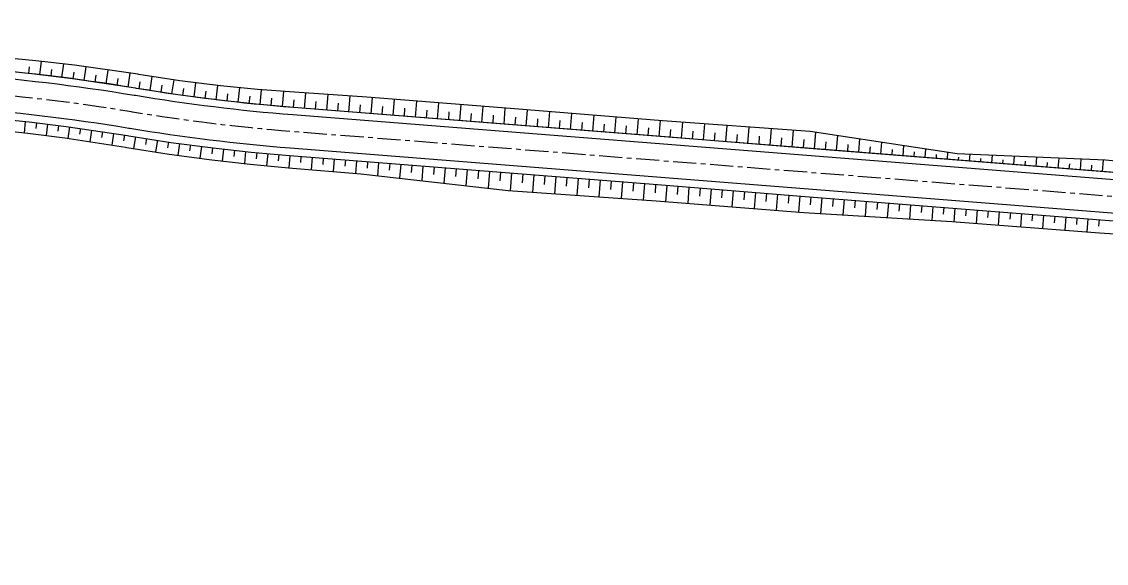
# Model space of a CAD drawing. Header units: metres. Extents: x 2302736 to 2305552, y 452304 to 453193.
# Drawn here: x 2302882.5 to 2303028.9, y 452579.5 to 452652.7 of the extents above; entities that cross this region are included whole.
import ezdxf

# ---------------------------------------------------------------- set-up
doc = ezdxf.new("R2010")
doc.units = ezdxf.units.M
doc.linetypes.add('CENTER', pattern=[2, 1.25, -0.25, 0.25, -0.25])
doc.layers.add('АД_серый', color=250, linetype='Continuous')
doc.layers.add('ГП_АД том 3.2.6', color=250, linetype='Continuous', lineweight=40)

# ---------------------------------------------------------------- blocks, each defined once
blk = doc.blocks.new('АД')
at = {"layer": 'АД_серый'}
for p, q in [((-648.27, 333, 184.27), (-648.18, 333.91, 184.27)), ((-646.78, 332.83, 184.27), (-646.56, 334.66, 184.27)), ((-643.81, 332.47, 184.27), (-643.58, 334.31, 184.27)), ((-640.83, 332.07, 184.27), (-640.56, 333.92, 184.27)), ((-645.29, 332.65, 184.27), (-645.18, 333.57, 184.27)), ((-642.32, 332.29, 184.27), (-642.18, 333.21, 184.27)), ((-639.35, 331.84, 184.27), (-639.21, 332.77, 184.27)), ((-637.87, 331.62, 184.27), (-637.59, 333.48, 184.27)), ((-636.38, 331.4, 184.27), (-636.24, 332.33, 184.27)), ((-634.9, 331.18, 184.27), (-634.62, 333.05, 184.27)), ((-631.93, 330.72, 184.27), (-631.64, 332.6, 184.27)), ((-633.42, 330.95, 184.27), (-633.27, 331.89, 184.27)), ((-630.45, 330.49, 184.27), (-630.31, 331.43, 184.27)), ((-628.97, 330.26, 184.27), (-628.68, 332.15, 184.27)), ((-627.49, 330.05, 184.27), (-627.36, 331, 184.27)), ((-626, 329.85, 184.27), (-625.75, 331.76, 184.27)), ((-623.02, 329.46, 184.27), (-622.77, 331.38, 184.27)), ((-620.04, 329.12, 184.27), (-619.83, 331.08, 184.27)), ((-617.06, 328.81, 184.27), (-616.88, 330.81, 184.27)), ((-624.51, 329.66, 184.27), (-624.38, 330.61, 184.27)), ((-621.53, 329.29, 184.27), (-621.43, 330.26, 184.27)), ((-618.55, 328.96, 184.27), (-618.44, 329.95, 184.27)), ((-615.57, 328.67, 184.27), (-615.48, 329.69, 184.27)), ((-614.07, 328.54, 184.27), (-613.89, 330.58, 184.27)), ((-612.58, 328.41, 184.27), (-612.5, 329.44, 184.27)), ((-611.08, 328.29, 184.27), (-610.92, 330.37, 184.27)), ((-608.09, 328.05, 184.27), (-607.92, 330.18, 184.27)), ((-605.1, 327.81, 184.27), (-604.93, 329.98, 184.27)), ((-602.11, 327.58, 184.27), (-601.94, 329.77, 184.27)), ((-599.12, 327.34, 184.27), (-598.95, 329.53, 184.27)), ((-596.13, 327.1, 184.27), (-595.96, 329.29, 184.27)), ((-609.59, 328.17, 184.27), (-609.5, 329.22, 184.27)), ((-606.6, 327.93, 184.27), (-606.51, 329.01, 184.27)), ((-603.61, 327.7, 184.27), (-603.52, 328.79, 184.27)), ((-600.62, 327.46, 184.27), (-600.53, 328.56, 184.27)), ((-597.62, 327.22, 184.27), (-597.54, 328.32, 184.27)), ((-594.63, 326.98, 184.27), (-594.55, 328.08, 184.27)), ((-593.14, 326.87, 184.27), (-592.97, 329.05, 184.27)), ((-591.64, 326.75, 184.27), (-591.56, 327.84, 184.27)), ((-590.15, 326.63, 184.27), (-589.98, 328.81, 184.27)), ((-587.16, 326.39, 184.27), (-586.99, 328.56, 184.27)), ((-584.17, 326.16, 184.27), (-584, 328.32, 184.27)), ((-581.18, 325.92, 184.27), (-581, 328.08, 184.27)), ((-578.19, 325.68, 184.27), (-578.01, 327.84, 184.27)), ((-648.76, 326.52, 188.11), (-648.91, 325, 188.11)), ((-647.27, 326.34, 188.11), (-647.36, 325.59, 188.11)), ((-588.65, 326.51, 184.27), (-588.57, 327.6, 184.27)), ((-585.66, 326.27, 184.27), (-585.58, 327.36, 184.27)), ((-582.67, 326.04, 184.27), (-582.59, 327.12, 184.27)), ((-579.68, 325.8, 184.27), (-579.6, 326.88, 184.27)), ((-576.69, 325.56, 184.27), (-576.6, 326.64, 184.27)), ((-575.19, 325.45, 184.27), (-575.02, 327.6, 184.27)), ((-573.7, 325.33, 184.27), (-573.61, 326.4, 184.27)), ((-572.2, 325.21, 184.27), (-572.03, 327.36, 184.27)), ((-569.21, 324.97, 184.27), (-569.04, 327.12, 184.27)), ((-566.22, 324.74, 184.27), (-566.05, 326.88, 184.27)), ((-563.23, 324.5, 184.27), (-563.06, 326.64, 184.27)), ((-560.24, 324.26, 184.27), (-560.07, 326.42, 184.27)), ((-645.78, 326.16, 188.11), (-645.96, 324.64, 188.11)), ((-644.29, 325.98, 188.11), (-644.38, 325.22, 188.11)), ((-642.8, 325.79, 188.11), (-643.03, 324.25, 188.11)), ((-641.32, 325.57, 188.11), (-641.43, 324.8, 188.11)), ((-639.84, 325.35, 188.11), (-640.07, 323.8, 188.11)), ((-638.35, 325.12, 188.11), (-638.47, 324.35, 188.11)), ((-636.87, 324.9, 188.11), (-637.1, 323.34, 188.11)), ((-570.71, 325.09, 184.27), (-570.62, 326.17, 184.27)), ((-567.72, 324.85, 184.27), (-567.63, 325.93, 184.27)), ((-564.73, 324.62, 184.27), (-564.64, 325.69, 184.27)), ((-561.74, 324.38, 184.27), (-561.65, 325.46, 184.27)), ((-558.75, 324.14, 184.27), (-558.66, 325.23, 184.27)), ((-557.25, 324.03, 184.27), (-557.08, 326.21, 184.27)), ((-555.76, 323.91, 184.27), (-555.67, 325, 184.27)), ((-554.26, 323.79, 184.27), (-554.09, 325.99, 184.27)), ((-551.27, 323.55, 184.27), (-551.09, 325.78, 184.27)), ((-548.28, 323.32, 184.27), (-548.1, 325.56, 184.27)), ((-545.29, 323.08, 184.27), (-545.11, 325.35, 184.27)), ((-542.3, 322.84, 184.27), (-542.12, 325.07, 184.27)), ((-635.38, 324.68, 188.11), (-635.5, 323.9, 188.11)), ((-633.9, 324.45, 188.11), (-634.15, 322.88, 188.11)), ((-632.42, 324.22, 188.11), (-632.54, 323.43, 188.11)), ((-630.94, 323.99, 188.11), (-631.18, 322.41, 188.11)), ((-629.46, 323.76, 188.11), (-629.58, 322.97, 188.11)), ((-627.97, 323.56, 188.11), (-628.18, 321.96, 188.11)), ((-552.76, 323.67, 184.27), (-552.68, 324.78, 184.27)), ((-549.77, 323.43, 184.27), (-549.69, 324.55, 184.27)), ((-546.78, 323.2, 184.27), (-546.69, 324.33, 184.27)), ((-543.79, 322.96, 184.27), (-543.7, 324.1, 184.27)), ((-540.8, 322.72, 184.27), (-540.72, 323.79, 184.27)), ((-539.31, 322.6, 184.27), (-539.15, 324.62, 184.27)), ((-537.81, 322.49, 184.27), (-537.74, 323.44, 184.27)), ((-536.32, 322.37, 184.27), (-536.17, 324.17, 184.27)), ((-533.33, 322.13, 184.27), (-533.2, 323.72, 184.27)), ((-626.48, 323.36, 188.11), (-626.59, 322.56, 188.11)), ((-625, 323.16, 188.11), (-625.21, 321.56, 188.11)), ((-623.51, 322.97, 188.11), (-623.61, 322.16, 188.11)), ((-622.02, 322.8, 188.11), (-622.2, 321.18, 188.11)), ((-620.53, 322.64, 188.11), (-620.62, 321.82, 188.11)), ((-619.04, 322.47, 188.11), (-619.21, 320.84, 188.11)), ((-617.54, 322.32, 188.11), (-617.62, 321.5, 188.11)), ((-616.05, 322.19, 188.11), (-616.2, 320.54, 188.11)), ((-614.55, 322.06, 188.11), (-614.63, 321.23, 188.11)), ((-613.06, 321.92, 188.11), (-613.19, 320.26, 188.11)), ((-534.82, 322.25, 184.27), (-534.75, 323.1, 184.27)), ((-531.83, 322.01, 184.27), (-531.77, 322.75, 184.27)), ((-530.34, 321.89, 184.27), (-530.23, 323.27, 184.27)), ((-528.84, 321.78, 184.27), (-528.79, 322.41, 184.27)), ((-527.34, 321.66, 184.27), (-527.25, 322.81, 184.27)), ((-525.85, 321.54, 184.27), (-525.81, 322.06, 184.27)), ((-524.35, 321.42, 184.27), (-524.28, 322.36, 184.27)), ((-521.36, 321.18, 184.27), (-521.29, 322.1, 184.27)), ((-518.37, 320.95, 184.27), (-518.29, 321.96, 184.27)), ((-611.57, 321.8, 188.11), (-611.63, 320.97, 188.11)), ((-610.07, 321.69, 188.11), (-610.2, 320.01, 188.11)), ((-608.57, 321.57, 188.11), (-608.64, 320.73, 188.11)), ((-607.08, 321.45, 188.11), (-607.21, 319.77, 188.11)), ((-605.58, 321.33, 188.11), (-605.65, 320.49, 188.11)), ((-604.09, 321.21, 188.11), (-604.22, 319.52, 188.11)), ((-602.59, 321.09, 188.11), (-602.66, 320.23, 188.11)), ((-601.1, 320.98, 188.11), (-601.24, 319.2, 188.11)), ((-599.6, 320.86, 188.11), (-599.68, 319.94, 188.11)), ((-598.11, 320.74, 188.11), (-598.26, 318.86, 188.11)), ((-596.61, 320.62, 188.11), (-596.69, 319.66, 188.11)), ((-595.12, 320.5, 188.11), (-595.27, 318.52, 188.11)), ((-522.86, 321.3, 184.27), (-522.82, 321.73, 184.27)), ((-519.87, 321.07, 184.27), (-519.83, 321.55, 184.27)), ((-516.88, 320.83, 184.27), (-516.83, 321.36, 184.27)), ((-515.38, 320.71, 184.27), (-515.29, 321.83, 184.27)), ((-513.89, 320.59, 184.27), (-513.84, 321.18, 184.27)), ((-512.39, 320.47, 184.27), (-512.29, 321.7, 184.27)), ((-510.9, 320.36, 184.27), (-510.85, 320.99, 184.27)), ((-509.4, 320.24, 184.27), (-509.3, 321.57, 184.27)), ((-507.91, 320.12, 184.27), (-507.85, 320.81, 184.27)), ((-506.41, 320, 184.27), (-506.3, 321.44, 184.27)), ((-504.91, 319.88, 184.27), (-504.86, 320.63, 184.27)), ((-503.42, 319.76, 184.27), (-503.3, 321.3, 184.27)), ((-593.62, 320.38, 188.11), (-593.7, 319.37, 188.11)), ((-592.13, 320.27, 188.11), (-592.29, 318.18, 188.11)), ((-590.63, 320.15, 188.11), (-590.72, 319.08, 188.11)), ((-589.14, 320.03, 188.11), (-589.31, 317.85, 188.11)), ((-587.64, 319.91, 188.11), (-587.73, 318.79, 188.11)), ((-586.14, 319.79, 188.11), (-586.33, 317.51, 188.11)), ((-584.65, 319.67, 188.11), (-584.74, 318.51, 188.11)), ((-583.15, 319.56, 188.11), (-583.34, 317.18, 188.11)), ((-581.66, 319.44, 188.11), (-581.75, 318.26, 188.11)), ((-580.16, 319.32, 188.11), (-580.35, 316.97, 188.11)), ((-578.67, 319.2, 188.11), (-578.76, 318.03, 188.11)), ((-577.17, 319.08, 188.11), (-577.36, 316.76, 188.11)), ((-575.68, 318.96, 188.11), (-575.77, 317.81, 188.11)), ((-574.18, 318.85, 188.11), (-574.36, 316.55, 188.11)), ((-572.69, 318.73, 188.11), (-572.78, 317.59, 188.11)), ((-571.19, 318.61, 188.11), (-571.37, 316.34, 188.11)), ((-569.7, 318.49, 188.11), (-569.79, 317.36, 188.11)), ((-568.2, 318.37, 188.11), (-568.38, 316.13, 188.11)), ((-566.71, 318.25, 188.11), (-566.79, 317.14, 188.11)), ((-565.21, 318.14, 188.11), (-565.39, 315.92, 188.11)), ((-563.72, 318.02, 188.11), (-563.8, 316.91, 188.11)), ((-562.22, 317.9, 188.11), (-562.39, 315.7, 188.11)), ((-560.72, 317.78, 188.11), (-560.81, 316.68, 188.11)), ((-559.23, 317.66, 188.11), (-559.4, 315.46, 188.11)), ((-557.73, 317.54, 188.11), (-557.82, 316.44, 188.11)), ((-556.24, 317.43, 188.11), (-556.41, 315.23, 188.11)), ((-554.74, 317.31, 188.11), (-554.83, 316.21, 188.11)), ((-553.25, 317.19, 188.11), (-553.42, 315, 188.11)), ((-551.75, 317.07, 188.11), (-551.84, 315.97, 188.11)), ((-550.26, 316.95, 188.11), (-550.43, 314.76, 188.11)), ((-548.76, 316.83, 188.11), (-548.85, 315.74, 188.11)), ((-547.27, 316.71, 188.11), (-547.44, 314.53, 188.11)), ((-545.77, 316.6, 188.11), (-545.86, 315.5, 188.11)), ((-544.28, 316.48, 188.11), (-544.45, 314.29, 188.11)), ((-542.78, 316.36, 188.11), (-542.87, 315.27, 188.11)), ((-541.29, 316.24, 188.11), (-541.46, 314.1, 188.11)), ((-539.79, 316.12, 188.11), (-539.87, 315.06, 188.11)), ((-538.29, 316, 188.11), (-538.46, 313.91, 188.11)), ((-536.8, 315.89, 188.11), (-536.88, 314.85, 188.11)), ((-535.3, 315.77, 188.11), (-535.47, 313.72, 188.11)), ((-533.81, 315.65, 188.11), (-533.89, 314.64, 188.11)), ((-532.31, 315.53, 188.11), (-532.47, 313.54, 188.11)), ((-530.82, 315.41, 188.11), (-530.9, 314.43, 188.11)), ((-529.32, 315.29, 188.11), (-529.48, 313.35, 188.11)), ((-527.83, 315.18, 188.11), (-527.9, 314.22, 188.11)), ((-526.33, 315.06, 188.11), (-526.48, 313.17, 188.11)), ((-524.84, 314.94, 188.11), (-524.91, 314.01, 188.11)), ((-523.34, 314.82, 188.11), (-523.49, 312.98, 188.11)), ((-521.85, 314.7, 188.11), (-521.92, 313.78, 188.11)), ((-520.35, 314.58, 188.11), (-520.5, 312.75, 188.11)), ((-518.86, 314.47, 188.11), (-518.93, 313.55, 188.11)), ((-517.36, 314.35, 188.11), (-517.5, 312.53, 188.11)), ((-515.86, 314.23, 188.11), (-515.94, 313.32, 188.11)), ((-514.37, 314.11, 188.11), (-514.51, 312.3, 188.11)), ((-512.87, 313.99, 188.11), (-512.95, 313.09, 188.11)), ((-511.38, 313.87, 188.11), (-511.52, 312.08, 188.11)), ((-509.88, 313.76, 188.11), (-509.95, 312.86, 188.11)), ((-508.39, 313.64, 188.11), (-508.53, 311.86, 188.11)), ((-506.89, 313.52, 188.11), (-506.96, 312.63, 188.11)), ((-505.4, 313.4, 188.11), (-505.54, 311.63, 188.11)), ((-503.9, 313.28, 188.11), (-503.97, 312.4, 188.11))]:
    blk.add_line(p, q, dxfattribs=at)
at = {"layer": 'АД_серый', "linetype": 'Continuous', "flags": 128}
blk.add_lwpolyline([(-271.87, 295, 0.062675), (-356.45, 308.95), (-360.27, 309.09, -0.010184), (-392.66, 311), (-612.6, 328.41, -0.021588), (-633.74, 331), (-633.9, 331.03, 0.023784), (-657.82, 333.86), (-693.72, 336.38, -0.007999), (-706.68, 337.5), (-731.11, 340.01)], format="xyb", dxfattribs=at)
at = {"layer": 'АД_серый', "flags": 128}
for points in [[(-255.6, 288.66, 0.075452), (-356.48, 307.95), (-360.3, 308.1, -0.010184), (-392.74, 310), (-612.68, 327.41, -0.021588), (-633.91, 330.02), (-634.07, 330.04, 0.023784), (-657.89, 332.86), (-693.79, 335.39, -0.007999), (-706.79, 336.51), (-730.18, 338.91)], [(-209.99, 266.86), (-251.21, 282.28, 0.080115), (-356.66, 303.45), (-360.48, 303.6, -0.010184), (-393.1, 305.51), (-613.04, 322.92, -0.021588), (-634.65, 325.58), (-634.81, 325.6, 0.023784), (-658.2, 328.37), (-694.1, 330.9, -0.007123), (-705.81, 331.89, -0.007123)]]:
    blk.add_lwpolyline(points, format="xyb", dxfattribs=at)
at = {"layer": 'АД_серый', "linetype": 'Continuous', "flags": 128}
for points in [[(-483.13, 319.36), (-503.04, 321.29), (-523.03, 322.17), (-542.86, 325.18), (-562.81, 326.62), (-582.74, 328.22), (-602.68, 329.83), (-612.44, 330.47), (-617.43, 330.85), (-622.41, 331.33), (-627.93, 332.04), (-633.43, 332.87), (-633.59, 332.9), (-642.14, 334.15), (-647.32, 334.74), (-652.5, 335.23)], [(-483.23, 318.17), (-503.16, 319.74), (-523.1, 321.32), (-543.04, 322.9), (-562.98, 324.48), (-582.91, 326.06), (-602.85, 327.64), (-612.6, 328.41), (-617.63, 328.86), (-622.64, 329.41), (-628.2, 330.14), (-633.74, 331), (-633.9, 331.03), (-642.39, 332.3), (-647.52, 332.92), (-652.66, 333.44)], [(-705.9, 330.89), (-702.91, 330.61), (-694.17, 329.9), (-692.78, 329.8), (-682.9, 329.11), (-671.65, 328.32), (-662.95, 327.7), (-658.27, 327.38), (-653.25, 326.97), (-648.24, 326.46), (-643.24, 325.85), (-634.97, 324.62), (-634.81, 324.59), (-629.12, 323.71), (-623.42, 322.96), (-618.27, 322.39), (-613.12, 321.93), (-603.37, 321.16), (-583.43, 319.58), (-563.49, 318), (-543.55, 316.42), (-523.61, 314.84), (-503.68, 313.26), (-483.74, 311.69)], [(-706.02, 329.77), (-703.02, 329.45), (-694.26, 328.67), (-692.87, 328.56), (-683, 327.77), (-671.75, 326.92), (-663.05, 326.26), (-658.38, 325.91), (-653.39, 325.48), (-648.41, 324.95), (-643.44, 324.32), (-635.23, 323.06), (-635.07, 323.03), (-629.35, 322.12), (-623.61, 321.34), (-618.44, 320.75), (-613.25, 320.27), (-603.5, 319.46), (-583.62, 317.2), (-563.66, 315.8), (-543.73, 314.24), (-523.76, 313), (-503.82, 311.5), (-483.86, 310.17)]]:
    blk.add_lwpolyline(points, dxfattribs=at)
at = {"layer": 'АД_серый', "linetype": 'CENTER', "lineweight": 30, "ltscale": 2.5, "flags": 128}
blk.add_lwpolyline([(-209.2, 268.96), (-250.43, 284.39, 0.080115), (-356.57, 305.7), (-360.39, 305.85, -0.010184), (-392.92, 307.76), (-612.86, 325.17, -0.021588), (-634.28, 327.8), (-634.44, 327.82, 0.023784), (-658.05, 330.62), (-693.95, 333.14, -0.007999), (-707.02, 334.27), (-730.41, 336.67)], format="xyb", dxfattribs=at)

msp = doc.modelspace()

# ---------------------------------------------------------------- block references
at = {"layer": 'ГП_АД том 3.2.6'}
msp.add_blockref('АД', (2303531.79, 452312.674), dxfattribs=at)

doc.saveas('drawing.dxf')
